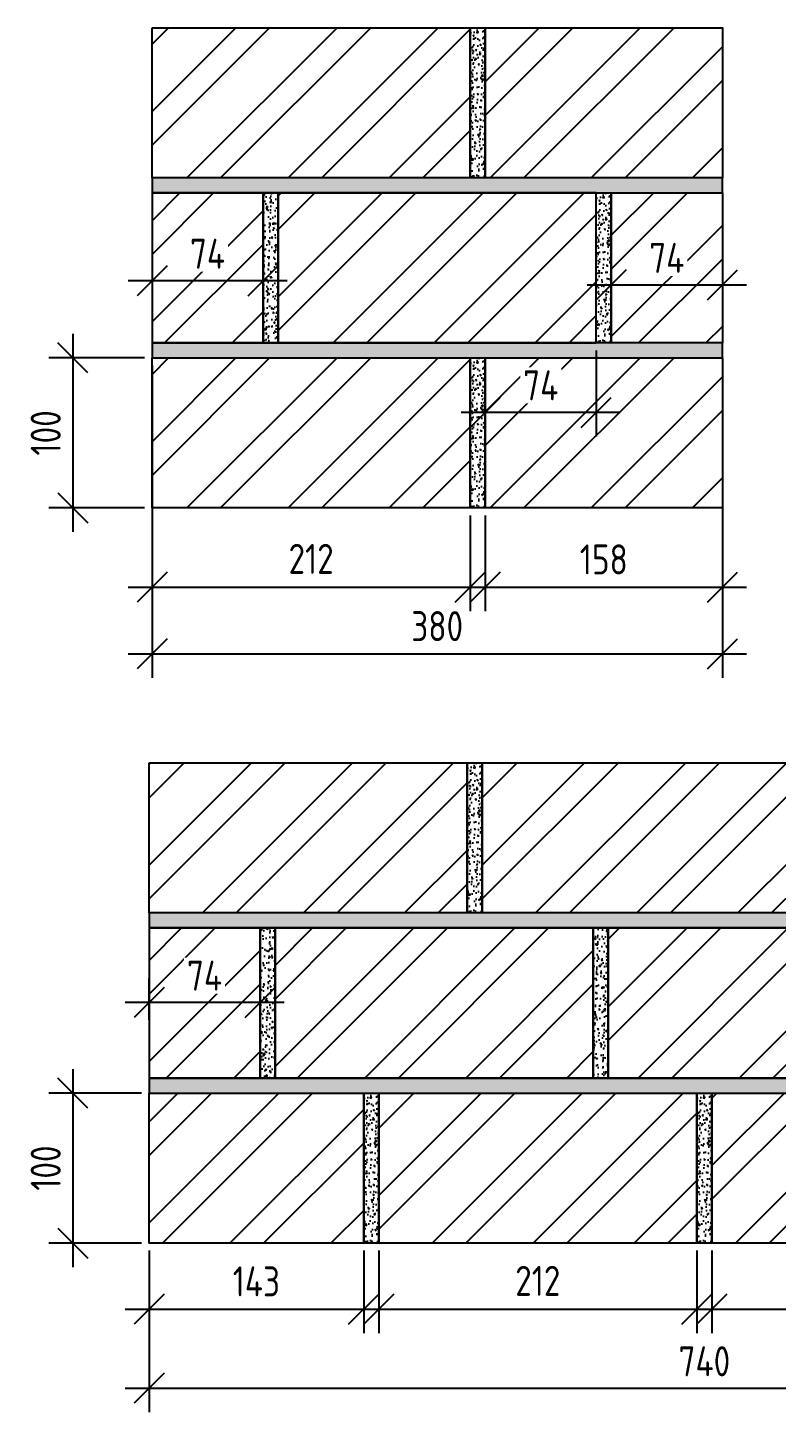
# Model space of a CAD drawing. Header units: millimetres. Extents: x 316173 to 317763, y 46618 to 48582.
# Drawn here: x 316181 to 316680, y 47660 to 48582 of the extents above; entities that cross this region are included whole.
import ezdxf

# ---------------------------------------------------------------- set-up
doc = ezdxf.new("R2010")
doc.units = ezdxf.units.MM
doc.layers.add('01_РАЗМЕРЫ-ВЫНОСКИ', color=4, linetype='Continuous')
doc.styles.add('ГОСТ 2.304', font='CS_Gost2304.shx')
doc.dimstyles.new('СПДС', dxfattribs={"dimscale": 100, "dimtxt": 2.5, "dimasz": 2.5, "dimexe": 2, "dimexo": 0.625, "dimgap": 1, "dimtad": 1, "dimdec": 0, "dimtxsty": 'ГОСТ 2.304', "dimblk": 'OBLIQUE', "dimblk1": 'OBLIQUE', "dimblk2": 'OBLIQUE', "dimcen": 2.5, "dimdle": 2, "dimadec": 0, "dimazin": 2, "dimtfac": 0.75, "dimtdec": 4, "dimtmove": 1, "dimatfit": 3, "dimfxl": 1, "dimtfill": 1, "dimtolj": 1, "dimarcsym": 1})
pattern_1 = [(45, (192512.52, -192.63), (-33.67596, 33.67596), []), (45, (192534.97, -192.63), (-33.67596, 33.67596), [])]
pattern_2 = [(45, (191841.52, -82.63), (-33.67596, 33.67596), []), (45, (191863.97, -82.63), (-33.67596, 33.67596), [])]

# ---------------------------------------------------------------- blocks, each defined once
blk = doc.blocks.new('_Oblique')
at = {"color": 0, "linetype": 'ByBlock', "lineweight": -2}
blk.add_line((-0.5, -0.5), (0.5, 0.5), dxfattribs=at)
blk = doc.blocks.new('*D1632')
at = {"color": 0, "lineweight": -2, "ltscale": 20, "transparency": 16777216}
for p, q in [((316263.83, 48257.2), (316263.83, 48193.48)), ((316475.83, 48257.2), (316475.83, 48193.48)), ((316247.83, 48209.48), (316491.83, 48209.48))]:
    blk.add_line(p, q, dxfattribs=at)
at = {"layer": 'Defpoints', "color": 0, "ltscale": 20, "transparency": 16777216}
for p in [(316263.83, 48262.2), (316475.83, 48262.2), (316475.83, 48209.48)]:
    blk.add_point(p, dxfattribs=at)
at = {"color": 0, "lineweight": -2, "ltscale": 20, "transparency": 16777216, "xscale": 20, "yscale": 20, "zscale": 20, "rotation": 180}
blk.add_blockref('_Oblique', (316263.83, 48209.48), dxfattribs=at)
at = {"color": 0, "lineweight": -2, "ltscale": 20, "transparency": 16777216, "xscale": 20, "yscale": 20, "zscale": 20}
blk.add_blockref('_Oblique', (316475.83, 48209.48), dxfattribs=at)
at = {"color": 0, "ltscale": 20, "transparency": 16777216, "insert": (316369.83, 48228.25), "char_height": 20, "attachment_point": 5, "style": 'ГОСТ 2.304', "bg_fill": 3, "box_fill_scale": 1.1, "bg_fill_color": 256, "bg_fill_true_color": 13158600, "bg_fill_transparency": 0}
blk.add_mtext('\\A1;212', dxfattribs=at)
blk = doc.blocks.new('*D1633')
at = {"color": 0, "lineweight": -2, "ltscale": 20, "transparency": 16777216}
for p, q in [((316485.83, 48257.2), (316485.83, 48193.48)), ((316643.83, 48257.2), (316643.83, 48193.48)), ((316469.83, 48209.48), (316659.83, 48209.48))]:
    blk.add_line(p, q, dxfattribs=at)
at = {"layer": 'Defpoints', "color": 0, "ltscale": 20, "transparency": 16777216}
for p in [(316485.83, 48262.2), (316643.83, 48262.2), (316643.83, 48209.48)]:
    blk.add_point(p, dxfattribs=at)
at = {"color": 0, "lineweight": -2, "ltscale": 20, "transparency": 16777216, "xscale": 20, "yscale": 20, "zscale": 20, "rotation": 180}
blk.add_blockref('_Oblique', (316485.83, 48209.48), dxfattribs=at)
at = {"color": 0, "lineweight": -2, "ltscale": 20, "transparency": 16777216, "xscale": 20, "yscale": 20, "zscale": 20}
blk.add_blockref('_Oblique', (316643.83, 48209.48), dxfattribs=at)
at = {"color": 0, "ltscale": 20, "transparency": 16777216, "insert": (316564.83, 48227.89), "char_height": 20, "attachment_point": 5, "style": 'ГОСТ 2.304', "bg_fill": 3, "box_fill_scale": 1.1, "bg_fill_color": 256, "bg_fill_true_color": 13158600, "bg_fill_transparency": 0}
blk.add_mtext('\\A1;158', dxfattribs=at)
blk = doc.blocks.new('*D1634')
at = {"color": 0, "lineweight": -2, "ltscale": 20, "transparency": 16777216}
for p, q in [((316263.83, 48357.2), (316263.83, 48149)), ((316643.83, 48357.2), (316643.83, 48149)), ((316247.83, 48165), (316659.83, 48165))]:
    blk.add_line(p, q, dxfattribs=at)
at = {"layer": 'Defpoints', "color": 0, "ltscale": 20, "transparency": 16777216}
for p in [(316263.83, 48362.2), (316643.83, 48362.2), (316643.83, 48165)]:
    blk.add_point(p, dxfattribs=at)
at = {"color": 0, "lineweight": -2, "ltscale": 20, "transparency": 16777216, "xscale": 20, "yscale": 20, "zscale": 20, "rotation": 180}
blk.add_blockref('_Oblique', (316263.83, 48165), dxfattribs=at)
at = {"color": 0, "lineweight": -2, "ltscale": 20, "transparency": 16777216, "xscale": 20, "yscale": 20, "zscale": 20}
blk.add_blockref('_Oblique', (316643.83, 48165), dxfattribs=at)
at = {"color": 0, "ltscale": 20, "transparency": 16777216, "insert": (316453.83, 48183.42), "char_height": 20, "attachment_point": 5, "style": 'ГОСТ 2.304', "bg_fill": 3, "box_fill_scale": 1.1, "bg_fill_color": 256, "bg_fill_true_color": 13158600, "bg_fill_transparency": 0}
blk.add_mtext('\\A1;380', dxfattribs=at)
blk = doc.blocks.new('*D1642')
at = {"color": 0, "lineweight": -2, "ltscale": 20, "transparency": 16777216}
for p, q in [((316211, 47888.31), (316211, 47756.31)), ((316256.84, 47872.31), (316195, 47872.31)), ((316256.84, 47772.31), (316195, 47772.31))]:
    blk.add_line(p, q, dxfattribs=at)
at = {"layer": 'Defpoints', "color": 0, "ltscale": 20, "transparency": 16777216}
for p in [(316261.84, 47872.31), (316211, 47772.31), (316261.84, 47772.31)]:
    blk.add_point(p, dxfattribs=at)
at = {"color": 0, "lineweight": -2, "ltscale": 20, "transparency": 16777216, "xscale": 20, "yscale": 20, "zscale": 20}
for p, rotation in [((316211, 47872.31), 90), ((316211, 47772.31), 270)]:
    blk.add_blockref('_Oblique', p, dxfattribs=dict(at, rotation=rotation))
at = {"color": 0, "ltscale": 20, "transparency": 16777216, "insert": (316193, 47822.31), "char_height": 20, "attachment_point": 5, "rotation": 90, "style": 'ГОСТ 2.304', "bg_fill": 3, "box_fill_scale": 1.1, "bg_fill_color": 256, "bg_fill_true_color": 13158600, "bg_fill_transparency": 0}
blk.add_mtext('\\A1;100', dxfattribs=at)
blk = doc.blocks.new('*D1643')
at = {"color": 0, "lineweight": -2, "ltscale": 20, "transparency": 16777216}
for p, q in [((316261.84, 47767.31), (316261.84, 47712.4)), ((316404.84, 47767.31), (316404.84, 47712.4)), ((316245.84, 47728.4), (316420.84, 47728.4))]:
    blk.add_line(p, q, dxfattribs=at)
at = {"layer": 'Defpoints', "color": 0, "ltscale": 20, "transparency": 16777216}
for p in [(316261.84, 47772.31), (316404.84, 47772.31), (316404.84, 47728.4)]:
    blk.add_point(p, dxfattribs=at)
at = {"color": 0, "lineweight": -2, "ltscale": 20, "transparency": 16777216, "xscale": 20, "yscale": 20, "zscale": 20, "rotation": 180}
blk.add_blockref('_Oblique', (316261.84, 47728.4), dxfattribs=at)
at = {"color": 0, "lineweight": -2, "ltscale": 20, "transparency": 16777216, "xscale": 20, "yscale": 20, "zscale": 20}
blk.add_blockref('_Oblique', (316404.84, 47728.4), dxfattribs=at)
at = {"color": 0, "ltscale": 20, "transparency": 16777216, "insert": (316333.34, 47746.81), "char_height": 20, "attachment_point": 5, "style": 'ГОСТ 2.304', "bg_fill": 3, "box_fill_scale": 1.1, "bg_fill_color": 256, "bg_fill_true_color": 13158600, "bg_fill_transparency": 0}
blk.add_mtext('\\A1;143', dxfattribs=at)
blk = doc.blocks.new('*D1644')
at = {"color": 0, "lineweight": -2, "ltscale": 20, "transparency": 16777216}
for p, q in [((316414.84, 47767.31), (316414.84, 47712.4)), ((316626.84, 47767.31), (316626.84, 47712.4)), ((316398.84, 47728.4), (316642.84, 47728.4))]:
    blk.add_line(p, q, dxfattribs=at)
at = {"layer": 'Defpoints', "color": 0, "ltscale": 20, "transparency": 16777216}
for p in [(316414.84, 47772.31), (316626.84, 47772.31), (316626.84, 47728.4)]:
    blk.add_point(p, dxfattribs=at)
at = {"color": 0, "lineweight": -2, "ltscale": 20, "transparency": 16777216, "xscale": 20, "yscale": 20, "zscale": 20, "rotation": 180}
blk.add_blockref('_Oblique', (316414.84, 47728.4), dxfattribs=at)
at = {"color": 0, "lineweight": -2, "ltscale": 20, "transparency": 16777216, "xscale": 20, "yscale": 20, "zscale": 20}
blk.add_blockref('_Oblique', (316626.84, 47728.4), dxfattribs=at)
at = {"color": 0, "ltscale": 20, "transparency": 16777216, "insert": (316520.84, 47747.17), "char_height": 20, "attachment_point": 5, "style": 'ГОСТ 2.304', "bg_fill": 3, "box_fill_scale": 1.1, "bg_fill_color": 256, "bg_fill_true_color": 13158600, "bg_fill_transparency": 0}
blk.add_mtext('\\A1;212', dxfattribs=at)
blk = doc.blocks.new('*D1645')
at = {"color": 0, "lineweight": -2, "ltscale": 20, "transparency": 16777216}
for p, q in [((316636.84, 47767.31), (316636.84, 47712.4)), ((316848.84, 47767.31), (316848.84, 47712.4)), ((316620.84, 47728.4), (316864.84, 47728.4))]:
    blk.add_line(p, q, dxfattribs=at)
at = {"layer": 'Defpoints', "color": 0, "ltscale": 20, "transparency": 16777216}
for p in [(316636.84, 47772.31), (316848.84, 47772.31), (316848.84, 47728.4)]:
    blk.add_point(p, dxfattribs=at)
at = {"color": 0, "lineweight": -2, "ltscale": 20, "transparency": 16777216, "xscale": 20, "yscale": 20, "zscale": 20, "rotation": 180}
blk.add_blockref('_Oblique', (316636.84, 47728.4), dxfattribs=at)
at = {"color": 0, "lineweight": -2, "ltscale": 20, "transparency": 16777216, "xscale": 20, "yscale": 20, "zscale": 20}
blk.add_blockref('_Oblique', (316848.84, 47728.4), dxfattribs=at)
at = {"color": 0, "ltscale": 20, "transparency": 16777216, "insert": (316742.84, 47747.17), "char_height": 20, "attachment_point": 5, "style": 'ГОСТ 2.304', "bg_fill": 3, "box_fill_scale": 1.1, "bg_fill_color": 256, "bg_fill_true_color": 13158600, "bg_fill_transparency": 0}
blk.add_mtext('\\A1;212', dxfattribs=at)
blk = doc.blocks.new('*D1676')
at = {"color": 0, "lineweight": -2, "ltscale": 20, "transparency": 16777216}
for p, q in [((316211, 48378.2), (316211, 48246.2)), ((316258.83, 48362.2), (316195, 48362.2)), ((316258.83, 48262.2), (316195, 48262.2))]:
    blk.add_line(p, q, dxfattribs=at)
at = {"layer": 'Defpoints', "color": 0, "ltscale": 20, "transparency": 16777216}
for p in [(316263.83, 48362.2), (316211, 48262.2), (316263.83, 48262.2)]:
    blk.add_point(p, dxfattribs=at)
at = {"color": 0, "lineweight": -2, "ltscale": 20, "transparency": 16777216, "xscale": 20, "yscale": 20, "zscale": 20}
for p, rotation in [((316211, 48362.2), 90), ((316211, 48262.2), 270)]:
    blk.add_blockref('_Oblique', p, dxfattribs=dict(at, rotation=rotation))
at = {"color": 0, "ltscale": 20, "transparency": 16777216, "insert": (316193, 48312.2), "char_height": 20, "attachment_point": 5, "rotation": 90, "style": 'ГОСТ 2.304', "bg_fill": 3, "box_fill_scale": 1.1, "bg_fill_color": 256, "bg_fill_true_color": 13158600, "bg_fill_transparency": 0}
blk.add_mtext('\\A1;100', dxfattribs=at)
blk = doc.blocks.new('*D1656')
at = {"color": 0, "lineweight": -2, "ltscale": 20, "transparency": 16777216}
for p, q in [((316261.84, 47767.31), (316261.84, 47659.57)), ((317001.84, 47767.31), (317001.84, 47659.57)), ((316245.84, 47675.57), (317017.84, 47675.57))]:
    blk.add_line(p, q, dxfattribs=at)
at = {"layer": 'Defpoints', "color": 0, "ltscale": 20, "transparency": 16777216}
for p in [(316261.84, 47772.31), (317001.84, 47772.31), (317001.84, 47675.57)]:
    blk.add_point(p, dxfattribs=at)
at = {"color": 0, "lineweight": -2, "ltscale": 20, "transparency": 16777216, "xscale": 20, "yscale": 20, "zscale": 20, "rotation": 180}
blk.add_blockref('_Oblique', (316261.84, 47675.57), dxfattribs=at)
at = {"color": 0, "lineweight": -2, "ltscale": 20, "transparency": 16777216, "xscale": 20, "yscale": 20, "zscale": 20}
blk.add_blockref('_Oblique', (317001.84, 47675.57), dxfattribs=at)
at = {"color": 0, "ltscale": 20, "transparency": 16777216, "insert": (316631.84, 47693.57), "char_height": 20, "attachment_point": 5, "style": 'ГОСТ 2.304', "bg_fill": 3, "box_fill_scale": 1.1, "bg_fill_color": 256, "bg_fill_true_color": 13158600, "bg_fill_transparency": 0}
blk.add_mtext('\\A1;740', dxfattribs=at)
blk = doc.blocks.new('*D1657')
at = {"color": 0, "lineweight": -2, "ltscale": 20, "transparency": 16777216}
for p, q in [((316263.83, 48432.35), (316263.83, 48397.61)), ((316337.83, 48432.35), (316337.83, 48397.61)), ((316353.83, 48413.61), (316247.83, 48413.61))]:
    blk.add_line(p, q, dxfattribs=at)
at = {"layer": 'Defpoints', "color": 0, "ltscale": 20, "transparency": 16777216}
for p in [(316263.83, 48437.35), (316337.83, 48437.35), (316263.83, 48413.61)]:
    blk.add_point(p, dxfattribs=at)
at = {"color": 0, "lineweight": -2, "ltscale": 20, "transparency": 16777216, "xscale": 20, "yscale": 20, "zscale": 20, "rotation": 180}
blk.add_blockref('_Oblique', (316263.83, 48413.61), dxfattribs=at)
at = {"color": 0, "lineweight": -2, "ltscale": 20, "transparency": 16777216, "xscale": 20, "yscale": 20, "zscale": 20}
blk.add_blockref('_Oblique', (316337.83, 48413.61), dxfattribs=at)
at = {"color": 0, "ltscale": 20, "transparency": 16777216, "insert": (316300.83, 48431.61), "char_height": 20, "attachment_point": 5, "style": 'ГОСТ 2.304', "bg_fill": 3, "box_fill_scale": 1.1, "bg_fill_color": 256, "bg_fill_true_color": 13158600, "bg_fill_transparency": 0}
blk.add_mtext('\\A1;74', dxfattribs=at)
blk = doc.blocks.new('*D1658')
at = {"color": 0, "lineweight": -2, "ltscale": 20, "transparency": 16777216}
for p, q in [((316569.83, 48423.04), (316569.83, 48394.81)), ((316643.83, 48427.69), (316643.83, 48394.81)), ((316553.83, 48410.81), (316659.83, 48410.81))]:
    blk.add_line(p, q, dxfattribs=at)
at = {"layer": 'Defpoints', "color": 0, "ltscale": 20, "transparency": 16777216}
for p in [(316643.83, 48432.69), (316569.83, 48428.04), (316643.83, 48410.81)]:
    blk.add_point(p, dxfattribs=at)
at = {"color": 0, "lineweight": -2, "ltscale": 20, "transparency": 16777216, "xscale": 20, "yscale": 20, "zscale": 20, "rotation": 180}
blk.add_blockref('_Oblique', (316569.83, 48410.81), dxfattribs=at)
at = {"color": 0, "lineweight": -2, "ltscale": 20, "transparency": 16777216, "xscale": 20, "yscale": 20, "zscale": 20}
blk.add_blockref('_Oblique', (316643.83, 48410.81), dxfattribs=at)
at = {"color": 0, "ltscale": 20, "transparency": 16777216, "insert": (316606.83, 48428.81), "char_height": 20, "attachment_point": 5, "style": 'ГОСТ 2.304', "bg_fill": 3, "box_fill_scale": 1.1, "bg_fill_color": 256, "bg_fill_true_color": 13158600, "bg_fill_transparency": 0}
blk.add_mtext('\\A1;74', dxfattribs=at)
blk = doc.blocks.new('*D1661')
at = {"color": 0, "lineweight": -2, "ltscale": 20, "transparency": 16777216}
for p, q in [((316261.84, 47921.1), (316261.84, 47948.54)), ((316335.84, 47921.1), (316335.84, 47948.54)), ((316351.84, 47932.54), (316245.84, 47932.54))]:
    blk.add_line(p, q, dxfattribs=at)
at = {"layer": 'Defpoints', "color": 0, "ltscale": 20, "transparency": 16777216}
for p in [(316261.84, 47932.54), (316261.84, 47916.1), (316335.84, 47916.1)]:
    blk.add_point(p, dxfattribs=at)
at = {"color": 0, "lineweight": -2, "ltscale": 20, "transparency": 16777216, "xscale": 20, "yscale": 20, "zscale": 20, "rotation": 180}
blk.add_blockref('_Oblique', (316261.84, 47932.54), dxfattribs=at)
at = {"color": 0, "lineweight": -2, "ltscale": 20, "transparency": 16777216, "xscale": 20, "yscale": 20, "zscale": 20}
blk.add_blockref('_Oblique', (316335.84, 47932.54), dxfattribs=at)
at = {"color": 0, "ltscale": 20, "transparency": 16777216, "insert": (316298.84, 47950.54), "char_height": 20, "attachment_point": 5, "style": 'ГОСТ 2.304', "bg_fill": 3, "box_fill_scale": 1.1, "bg_fill_color": 256, "bg_fill_true_color": 13158600, "bg_fill_transparency": 0}
blk.add_mtext('\\A1;74', dxfattribs=at)
blk = doc.blocks.new('*D1666')
at = {"color": 0, "lineweight": -2, "ltscale": 20, "transparency": 16777216}
for p, q in [((316559.83, 48367.2), (316559.83, 48309.88)), ((316485.83, 48357.2), (316485.83, 48309.88)), ((316575.83, 48325.88), (316469.83, 48325.88))]:
    blk.add_line(p, q, dxfattribs=at)
at = {"layer": 'Defpoints', "color": 0, "ltscale": 20, "transparency": 16777216}
for p in [(316559.83, 48372.2), (316485.83, 48362.2), (316485.83, 48325.88)]:
    blk.add_point(p, dxfattribs=at)
at = {"color": 0, "lineweight": -2, "ltscale": 20, "transparency": 16777216, "xscale": 20, "yscale": 20, "zscale": 20, "rotation": 180}
blk.add_blockref('_Oblique', (316485.83, 48325.88), dxfattribs=at)
at = {"color": 0, "lineweight": -2, "ltscale": 20, "transparency": 16777216, "xscale": 20, "yscale": 20, "zscale": 20}
blk.add_blockref('_Oblique', (316559.83, 48325.88), dxfattribs=at)
at = {"color": 0, "ltscale": 20, "transparency": 16777216, "insert": (316522.83, 48343.88), "char_height": 20, "attachment_point": 5, "style": 'ГОСТ 2.304', "bg_fill": 3, "box_fill_scale": 1.1, "bg_fill_color": 256, "bg_fill_true_color": 13158600, "bg_fill_transparency": 0}
blk.add_mtext('\\A1;74', dxfattribs=at)
blk = doc.blocks.new('кладка 3')
at = {"ltscale": 5}
h = blk.add_hatch(dxfattribs=at)
h.set_pattern_fill('ANSI32', color=6, scale=5)
h.set_pattern_definition([(45, (190127.14, 517.813), (-33.67596, 33.67596), []), (45, (190149.593, 517.813), (-33.67596, 33.67596), [])])
h.paths.add_polyline_path([(316263.83, 48582.2), (316475.83, 48582.2), (316475.83, 48482.2), (316263.83, 48482.2)])
h.paths.add_polyline_path([(316485.83, 48582.2), (316643.83, 48582.2), (316643.83, 48482.2), (316485.83, 48482.2)])
at = {"ltscale": 0.05}
h = blk.add_hatch(dxfattribs=at)
h.set_pattern_fill('AR-CONC', color=256, scale=0.05)
h.set_pattern_definition([(50, (190613.816, 517.813), (9.10923345, -0.79695428), [0.9525, -10.4775]), (355, (190613.816, 517.813), (-1.7621711, 9.55284226), [0.762, -8.3820292]), (100.451445, (190614.575, 517.746), (7.34706235, 8.7558876), [0.80950044, -8.9045122]), (46.1842, (190613.816, 520.353), (13.553952, -2.1021164), [1.42875, -15.71625]), (96.635558, (190614.946, 520.178), (11.8702067, 12.3713062), [1.2142512, -13.3567804]), (351.184151, (190613.816, 520.353), (11.8702067, 12.3713062), [1.1429984, -12.5729866]), (21, (190615.086, 519.718), (7.58071956, -5.1132599), [0.9525, -10.4775]), (326, (190615.086, 519.718), (3.0901014, 9.2093983), [0.762, -8.382]), (71.451445, (190615.718, 519.292), (10.67082096, 4.09613844), [0.80950044, -8.9044969]), (37.5, (190613.816, 517.8128), (0.15443016, 4.22775194), [0, -8.2804, 0, -8.509, 0, -8.41375]), (7.5, (190613.816, 517.8128), (3.34098313, 5.00902874), [0, -4.8514, 0, -8.0899, 0, -3.20675]), (327.5, (190610.984, 517.8128), (6.77952976, -0.2864372), [0, -3.175, 0, -9.906, 0, -13.1445]), (317.5, (190609.714, 517.813), (7.40645907, 1.27132455), [0, -4.1275, 0, -6.5786, 0, -9.3345])])
h.paths.add_polyline_path([(316475.83, 48582.2), (316485.83, 48582.2), (316485.83, 48482.2), (316475.83, 48482.2)])
h = blk.add_hatch(dxfattribs=at)
h.set_pattern_fill('AR-CONC', color=256, scale=0.05, angle=-90)
h.set_pattern_definition([(320, (268299.448, 174294.203), (-0.79695428, -9.10923345), [0.9525, -10.4775]), (265, (268299.448, 174294.203), (9.55284226, 1.7621711), [0.762, -8.3820292]), (10.451445, (268299.3815, 174293.444), (8.7558876, -7.34706235), [0.80950044, -8.9045122]), (316.1842, (268301.988, 174294.203), (-2.1021164, -13.553952), [1.42875, -15.71625]), (6.635558, (268301.813, 174293.074), (12.3713062, -11.8702067), [1.2142512, -13.3567804]), (261.184151, (268301.988, 174294.203), (12.3713062, -11.8702067), [1.1429984, -12.5729866]), (291, (268301.353, 174292.933), (-5.1132599, -7.58071956), [0.9525, -10.4775]), (236, (268301.353, 174292.933), (9.2093983, -3.0901014), [0.762, -8.382]), (341.451445, (268300.927, 174292.3015), (4.09613844, -10.67082096), [0.80950044, -8.9044969]), (307.5, (268299.448, 174294.2033), (4.22775194, -0.15443016), [0, -8.2804, 0, -8.509, 0, -8.41375]), (277.5, (268299.448, 174294.2033), (5.00902874, -3.34098313), [0, -4.8514, 0, -8.0899, 0, -3.20675]), (237.5, (268299.448, 174297.0354), (-0.2864372, -6.77952976), [0, -3.175, 0, -9.906, 0, -13.1445]), (227.5, (268299.448, 174298.3054), (1.27132455, -7.40645907), [0, -4.1275, 0, -6.5786, 0, -9.3345])])
h.paths.add_polyline_path([(316643.83, 48472.2), (316643.83, 48482.2), (316263.83, 48482.2), (316263.83, 48472.2)])
h = blk.add_hatch(dxfattribs=at)
h.set_pattern_fill('AR-CONC', color=256, scale=0.05)
h.set_pattern_definition([(50, (190089.816, 407.813), (9.10923345, -0.79695428), [0.9525, -10.4775]), (355, (190089.816, 407.813), (-1.7621711, 9.55284226), [0.762, -8.3820292]), (100.451445, (190090.575, 407.746), (7.34706235, 8.7558876), [0.80950044, -8.9045122]), (46.1842, (190089.816, 410.353), (13.553952, -2.1021164), [1.42875, -15.71625]), (96.635558, (190090.946, 410.178), (11.8702067, 12.3713062), [1.2142512, -13.3567804]), (351.184151, (190089.816, 410.353), (11.8702067, 12.3713062), [1.1429984, -12.5729866]), (21, (190091.086, 409.718), (7.58071956, -5.1132599), [0.9525, -10.4775]), (326, (190091.086, 409.718), (3.0901014, 9.2093983), [0.762, -8.382]), (71.451445, (190091.718, 409.292), (10.67082096, 4.09613844), [0.80950044, -8.9044969]), (37.5, (190089.816, 407.8128), (0.15443016, 4.22775194), [0, -8.2804, 0, -8.509, 0, -8.41375]), (7.5, (190089.816, 407.8128), (3.34098313, 5.00902874), [0, -4.8514, 0, -8.0899, 0, -3.20675]), (327.5, (190086.984, 407.8128), (6.77952976, -0.2864372), [0, -3.175, 0, -9.906, 0, -13.1445]), (317.5, (190085.714, 407.813), (7.40645907, 1.27132455), [0, -4.1275, 0, -6.5786, 0, -9.3345])])
h.paths.add_polyline_path([(316347.83, 48472.2), (316337.83, 48472.2), (316337.83, 48372.2), (316347.83, 48372.2)])
h = blk.add_hatch(dxfattribs=at)
h.set_pattern_fill('AR-CONC', color=256, scale=0.05)
h.set_pattern_definition([(50, (190697.816, 407.813), (9.10923345, -0.79695428), [0.9525, -10.4775]), (355, (190697.816, 407.813), (-1.7621711, 9.55284226), [0.762, -8.3820292]), (100.451445, (190698.575, 407.746), (7.34706235, 8.7558876), [0.80950044, -8.9045122]), (46.1842, (190697.816, 410.353), (13.553952, -2.1021164), [1.42875, -15.71625]), (96.635558, (190698.946, 410.178), (11.8702067, 12.3713062), [1.2142512, -13.3567804]), (351.184151, (190697.816, 410.353), (11.8702067, 12.3713062), [1.1429984, -12.5729866]), (21, (190699.086, 409.718), (7.58071956, -5.1132599), [0.9525, -10.4775]), (326, (190699.086, 409.718), (3.0901014, 9.2093983), [0.762, -8.382]), (71.451445, (190699.718, 409.292), (10.67082096, 4.09613844), [0.80950044, -8.9044969]), (37.5, (190697.816, 407.8128), (0.15443016, 4.22775194), [0, -8.2804, 0, -8.509, 0, -8.41375]), (7.5, (190697.816, 407.8128), (3.34098313, 5.00902874), [0, -4.8514, 0, -8.0899, 0, -3.20675]), (327.5, (190694.984, 407.8128), (6.77952976, -0.2864372), [0, -3.175, 0, -9.906, 0, -13.1445]), (317.5, (190693.714, 407.813), (7.40645907, 1.27132455), [0, -4.1275, 0, -6.5786, 0, -9.3345])])
h.paths.add_polyline_path([(316559.83, 48472.2), (316569.83, 48472.2), (316569.83, 48372.2), (316559.83, 48372.2)])
at = {"ltscale": 5}
h = blk.add_hatch(dxfattribs=at)
h.set_pattern_fill('ANSI32', color=6, scale=5)
h.set_pattern_definition([(45, (192223.513, 407.263), (-33.67596, 33.67596), []), (45, (192245.963, 407.263), (-33.67596, 33.67596), [])])
h.paths.add_polyline_path([(316569.83, 48472.2), (316643.83, 48472.2), (316643.83, 48372.2), (316569.83, 48372.2)])
h = blk.add_hatch(dxfattribs=at)
h.set_pattern_fill('ANSI32', color=6, scale=5)
h.set_pattern_definition([(45, (190127.14, 297.813), (-33.67596, 33.67596), []), (45, (190149.593, 297.813), (-33.67596, 33.67596), [])])
h.paths.add_polyline_path([(316263.83, 48362.2), (316475.83, 48362.2), (316475.83, 48262.2), (316263.83, 48262.2)])
h.paths.add_polyline_path([(316485.83, 48362.2), (316643.83, 48362.2), (316643.83, 48262.2), (316485.83, 48262.2)])
at = {"ltscale": 0.05}
h = blk.add_hatch(dxfattribs=at)
h.set_pattern_fill('AR-CONC', color=256, scale=0.05)
h.set_pattern_definition([(50, (190613.816, 297.813), (9.10923345, -0.79695428), [0.9525, -10.4775]), (355, (190613.816, 297.813), (-1.7621711, 9.55284226), [0.762, -8.3820292]), (100.451445, (190614.575, 297.746), (7.34706235, 8.7558876), [0.80950044, -8.9045122]), (46.1842, (190613.816, 300.353), (13.553952, -2.1021164), [1.42875, -15.71625]), (96.635558, (190614.946, 300.178), (11.8702067, 12.3713062), [1.2142512, -13.3567804]), (351.184151, (190613.816, 300.353), (11.8702067, 12.3713062), [1.1429984, -12.5729866]), (21, (190615.086, 299.718), (7.58071956, -5.1132599), [0.9525, -10.4775]), (326, (190615.086, 299.718), (3.0901014, 9.2093983), [0.762, -8.382]), (71.451445, (190615.718, 299.292), (10.67082096, 4.09613844), [0.80950044, -8.9044969]), (37.5, (190613.816, 297.8128), (0.15443016, 4.22775194), [0, -8.2804, 0, -8.509, 0, -8.41375]), (7.5, (190613.816, 297.8128), (3.34098313, 5.00902874), [0, -4.8514, 0, -8.0899, 0, -3.20675]), (327.5, (190610.984, 297.8128), (6.77952976, -0.2864372), [0, -3.175, 0, -9.906, 0, -13.1445]), (317.5, (190609.714, 297.813), (7.40645907, 1.27132455), [0, -4.1275, 0, -6.5786, 0, -9.3345])])
h.paths.add_polyline_path([(316475.83, 48362.2), (316485.83, 48362.2), (316485.83, 48262.2), (316475.83, 48262.2)])
at = {"ltscale": 5}
h = blk.add_hatch(dxfattribs=at)
h.set_pattern_fill('ANSI32', color=6, scale=5)
h.set_pattern_definition([(45, (192359.52, 27.37), (-33.67596, 33.67596), []), (45, (192381.97, 27.37), (-33.67596, 33.67596), [])])
h.paths.add_polyline_path([(316261.84, 48092.31), (316473.84, 48092.31), (316473.84, 47992.31), (316261.84, 47992.31)])
at = {"ltscale": 0.05}
h = blk.add_hatch(dxfattribs=at)
h.set_pattern_fill('AR-CONC', color=256, scale=0.05)
h.set_pattern_definition([(50, (190611.823, 27.9215), (9.10923345, -0.79695428), [0.9525, -10.4775]), (355, (190611.823, 27.9215), (-1.7621711, 9.55284226), [0.762, -8.3820292]), (100.451445, (190612.582, 27.855), (7.34706235, 8.7558876), [0.80950044, -8.9045122]), (46.1842, (190611.823, 30.462), (13.553952, -2.1021164), [1.42875, -15.71625]), (96.635558, (190612.953, 30.286), (11.8702067, 12.3713062), [1.2142512, -13.3567804]), (351.184151, (190611.823, 30.462), (11.8702067, 12.3713062), [1.1429984, -12.5729866]), (21, (190613.093, 29.8265), (7.58071956, -5.1132599), [0.9525, -10.4775]), (326, (190613.093, 29.8265), (3.0901014, 9.2093983), [0.762, -8.382]), (71.451445, (190613.725, 29.4), (10.67082096, 4.09613844), [0.80950044, -8.9044969]), (37.5, (190611.8233, 27.9215), (0.15443016, 4.22775194), [0, -8.2804, 0, -8.509, 0, -8.41375]), (7.5, (190611.8233, 27.9215), (3.34098313, 5.00902874), [0, -4.8514, 0, -8.0899, 0, -3.20675]), (327.5, (190608.9912, 27.9215), (6.77952976, -0.2864372), [0, -3.175, 0, -9.906, 0, -13.1445]), (317.5, (190607.721, 27.9215), (7.40645907, 1.27132455), [0, -4.1275, 0, -6.5786, 0, -9.3345])])
h.paths.add_polyline_path([(316473.84, 48092.31), (316483.84, 48092.31), (316483.84, 47992.31), (316473.84, 47992.31)])
at = {"ltscale": 5}
h = blk.add_hatch(dxfattribs=at)
h.set_pattern_fill('ANSI32', color=6, scale=5)
h.set_pattern_definition([(45, (192581.52, 27.37), (-33.67596, 33.67596), []), (45, (192603.97, 27.37), (-33.67596, 33.67596), [])])
h.paths.add_polyline_path([(316483.84, 48092.31), (316695.84, 48092.31), (316695.84, 47992.31), (316483.84, 47992.31)])
at = {"ltscale": 0.05}
h = blk.add_hatch(dxfattribs=at)
h.set_pattern_fill('AR-CONC', color=256, scale=0.05, angle=-90)
h.set_pattern_definition([(320, (268297.455, 173804.312), (-0.79695428, -9.10923345), [0.9525, -10.4775]), (265, (268297.455, 173804.312), (9.55284226, 1.7621711), [0.762, -8.3820292]), (10.451445, (268297.389, 173803.553), (8.7558876, -7.34706235), [0.80950044, -8.9045122]), (316.1842, (268299.995, 173804.312), (-2.1021164, -13.553952), [1.42875, -15.71625]), (6.635558, (268299.82, 173803.183), (12.3713062, -11.8702067), [1.2142512, -13.3567804]), (261.184151, (268299.995, 173804.312), (12.3713062, -11.8702067), [1.1429984, -12.5729866]), (291, (268299.36, 173803.042), (-5.1132599, -7.58071956), [0.9525, -10.4775]), (236, (268299.36, 173803.042), (9.2093983, -3.0901014), [0.762, -8.382]), (341.451445, (268298.934, 173802.41), (4.09613844, -10.67082096), [0.80950044, -8.9044969]), (307.5, (268297.455, 173804.312), (4.22775194, -0.15443016), [0, -8.2804, 0, -8.509, 0, -8.41375]), (277.5, (268297.455, 173804.312), (5.00902874, -3.34098313), [0, -4.8514, 0, -8.0899, 0, -3.20675]), (237.5, (268297.455, 173807.144), (-0.2864372, -6.77952976), [0, -3.175, 0, -9.906, 0, -13.1445]), (227.5, (268297.455, 173808.414), (1.27132455, -7.40645907), [0, -4.1275, 0, -6.5786, 0, -9.3345])])
h.paths.add_polyline_path([(317001.84, 47982.31), (317001.84, 47992.31), (316261.84, 47992.31), (316261.84, 47982.31)])
h = blk.add_hatch(dxfattribs=at)
h.set_pattern_fill('AR-CONC', color=256, scale=0.05)
h.set_pattern_definition([(50, (190315.823, -82.0785), (9.10923345, -0.79695428), [0.9525, -10.4775]), (355, (190315.823, -82.0785), (-1.7621711, 9.55284226), [0.762, -8.3820292]), (100.451445, (190316.582, -82.145), (7.34706235, 8.7558876), [0.80950044, -8.9045122]), (46.1842, (190315.823, -79.538), (13.553952, -2.1021164), [1.42875, -15.71625]), (96.635558, (190316.953, -79.714), (11.8702067, 12.3713062), [1.2142512, -13.3567804]), (351.184151, (190315.823, -79.538), (11.8702067, 12.3713062), [1.1429984, -12.5729866]), (21, (190317.093, -80.1735), (7.58071956, -5.1132599), [0.9525, -10.4775]), (326, (190317.093, -80.1735), (3.0901014, 9.2093983), [0.762, -8.382]), (71.451445, (190317.725, -80.6), (10.67082096, 4.09613844), [0.80950044, -8.9044969]), (37.5, (190315.8233, -82.0785), (0.15443016, 4.22775194), [0, -8.2804, 0, -8.509, 0, -8.41375]), (7.5, (190315.8233, -82.0785), (3.34098313, 5.00902874), [0, -4.8514, 0, -8.0899, 0, -3.20675]), (327.5, (190312.9912, -82.0785), (6.77952976, -0.2864372), [0, -3.175, 0, -9.906, 0, -13.1445]), (317.5, (190311.721, -82.0785), (7.40645907, 1.27132455), [0, -4.1275, 0, -6.5786, 0, -9.3345])])
h.paths.add_polyline_path([(316345.84, 47982.31), (316335.84, 47982.31), (316335.84, 47882.31), (316345.84, 47882.31)])
at = {"ltscale": 5}
h = blk.add_hatch(dxfattribs=at)
h.set_pattern_fill('ANSI32', color=6, scale=5)
h.set_pattern_definition([(45, (192063.52, -82.63), (-33.67596, 33.67596), []), (45, (192085.97, -82.63), (-33.67596, 33.67596), [])])
h.paths.add_polyline_path([(316557.84, 47982.31), (316345.84, 47982.31), (316345.84, 47882.31), (316557.84, 47882.31)])
at = {"ltscale": 0.05}
h = blk.add_hatch(dxfattribs=at)
h.set_pattern_fill('AR-CONC', color=256, scale=0.05)
h.set_pattern_definition([(50, (190093.823, -82.0785), (9.10923345, -0.79695428), [0.9525, -10.4775]), (355, (190093.823, -82.0785), (-1.7621711, 9.55284226), [0.762, -8.3820292]), (100.451445, (190094.582, -82.145), (7.34706235, 8.7558876), [0.80950044, -8.9045122]), (46.1842, (190093.823, -79.538), (13.553952, -2.1021164), [1.42875, -15.71625]), (96.635558, (190094.953, -79.714), (11.8702067, 12.3713062), [1.2142512, -13.3567804]), (351.184151, (190093.823, -79.538), (11.8702067, 12.3713062), [1.1429984, -12.5729866]), (21, (190095.093, -80.1735), (7.58071956, -5.1132599), [0.9525, -10.4775]), (326, (190095.093, -80.1735), (3.0901014, 9.2093983), [0.762, -8.382]), (71.451445, (190095.725, -80.6), (10.67082096, 4.09613844), [0.80950044, -8.9044969]), (37.5, (190093.8233, -82.0785), (0.15443016, 4.22775194), [0, -8.2804, 0, -8.509, 0, -8.41375]), (7.5, (190093.8233, -82.0785), (3.34098313, 5.00902874), [0, -4.8514, 0, -8.0899, 0, -3.20675]), (327.5, (190090.9912, -82.0785), (6.77952976, -0.2864372), [0, -3.175, 0, -9.906, 0, -13.1445]), (317.5, (190089.721, -82.0785), (7.40645907, 1.27132455), [0, -4.1275, 0, -6.5786, 0, -9.3345])])
h.paths.add_polyline_path([(316567.84, 47982.31), (316557.84, 47982.31), (316557.84, 47882.31), (316567.84, 47882.31)])
at = {"ltscale": 5}
h = blk.add_hatch(dxfattribs=at)
h.set_pattern_fill('ANSI32', color=6, scale=5)
h.set_pattern_definition(pattern_2)
h.paths.add_polyline_path([(316779.84, 47982.31), (316567.84, 47982.31), (316567.84, 47882.31), (316779.84, 47882.31)])
h = blk.add_hatch(dxfattribs=at)
h.set_pattern_fill('ANSI32', color=6, scale=5)
h.set_pattern_definition(pattern_1)
h.paths.add_polyline_path([(316261.84, 47872.31), (316404.84, 47872.31), (316404.84, 47772.31), (316261.84, 47772.31)])
at = {"ltscale": 0.05}
h = blk.add_hatch(dxfattribs=at)
h.set_pattern_fill('AR-CONC', color=256, scale=0.05)
h.set_pattern_definition([(50, (190542.823, -192.0785), (9.10923345, -0.79695428), [0.9525, -10.4775]), (355, (190542.823, -192.0785), (-1.7621711, 9.55284226), [0.762, -8.3820292]), (100.451445, (190543.582, -192.145), (7.34706235, 8.7558876), [0.80950044, -8.9045122]), (46.1842, (190542.823, -189.538), (13.553952, -2.1021164), [1.42875, -15.71625]), (96.635558, (190543.953, -189.714), (11.8702067, 12.3713062), [1.2142512, -13.3567804]), (351.184151, (190542.823, -189.538), (11.8702067, 12.3713062), [1.1429984, -12.5729866]), (21, (190544.093, -190.1735), (7.58071956, -5.1132599), [0.9525, -10.4775]), (326, (190544.093, -190.1735), (3.0901014, 9.2093983), [0.762, -8.382]), (71.451445, (190544.725, -190.6), (10.67082096, 4.09613844), [0.80950044, -8.9044969]), (37.5, (190542.8233, -192.0785), (0.15443016, 4.22775194), [0, -8.2804, 0, -8.509, 0, -8.41375]), (7.5, (190542.8233, -192.0785), (3.34098313, 5.00902874), [0, -4.8514, 0, -8.0899, 0, -3.20675]), (327.5, (190539.9912, -192.0785), (6.77952976, -0.2864372), [0, -3.175, 0, -9.906, 0, -13.1445]), (317.5, (190538.721, -192.0785), (7.40645907, 1.27132455), [0, -4.1275, 0, -6.5786, 0, -9.3345])])
h.paths.add_polyline_path([(316404.84, 47872.31), (316414.84, 47872.31), (316414.84, 47772.31), (316404.84, 47772.31)])
at = {"ltscale": 5}
h = blk.add_hatch(dxfattribs=at)
h.set_pattern_fill('ANSI32', color=6, scale=5)
h.set_pattern_definition(pattern_1)
h.paths.add_polyline_path([(316414.84, 47872.31), (316626.84, 47872.31), (316626.84, 47772.31), (316414.84, 47772.31)])
at = {"ltscale": 0.05}
h = blk.add_hatch(dxfattribs=at)
h.set_pattern_fill('AR-CONC', color=256, scale=0.05)
h.set_pattern_definition([(50, (190764.823, -192.0785), (9.10923345, -0.79695428), [0.9525, -10.4775]), (355, (190764.823, -192.0785), (-1.7621711, 9.55284226), [0.762, -8.3820292]), (100.451445, (190765.582, -192.145), (7.34706235, 8.7558876), [0.80950044, -8.9045122]), (46.1842, (190764.823, -189.538), (13.553952, -2.1021164), [1.42875, -15.71625]), (96.635558, (190765.953, -189.714), (11.8702067, 12.3713062), [1.2142512, -13.3567804]), (351.184151, (190764.823, -189.538), (11.8702067, 12.3713062), [1.1429984, -12.5729866]), (21, (190766.093, -190.1735), (7.58071956, -5.1132599), [0.9525, -10.4775]), (326, (190766.093, -190.1735), (3.0901014, 9.2093983), [0.762, -8.382]), (71.451445, (190766.725, -190.6), (10.67082096, 4.09613844), [0.80950044, -8.9044969]), (37.5, (190764.8233, -192.0785), (0.15443016, 4.22775194), [0, -8.2804, 0, -8.509, 0, -8.41375]), (7.5, (190764.8233, -192.0785), (3.34098313, 5.00902874), [0, -4.8514, 0, -8.0899, 0, -3.20675]), (327.5, (190761.9912, -192.0785), (6.77952976, -0.2864372), [0, -3.175, 0, -9.906, 0, -13.1445]), (317.5, (190760.721, -192.0785), (7.40645907, 1.27132455), [0, -4.1275, 0, -6.5786, 0, -9.3345])])
h.paths.add_polyline_path([(316626.84, 47872.31), (316636.84, 47872.31), (316636.84, 47772.31), (316626.84, 47772.31)])
at = {"ltscale": 5}
h = blk.add_hatch(dxfattribs=at)
h.set_pattern_fill('ANSI32', color=6, scale=5)
h.set_pattern_definition(pattern_1)
h.paths.add_polyline_path([(316636.84, 47872.31), (316848.84, 47872.31), (316848.84, 47772.31), (316636.84, 47772.31)])
at = {"color": 6, "ltscale": 20}
for points in [[(316263.83, 48582.2), (316475.83, 48582.2), (316475.83, 48482.2), (316263.83, 48482.2)], [(316485.83, 48582.2), (316643.83, 48582.2), (316643.83, 48482.2), (316485.83, 48482.2)], [(316559.83, 48472.2), (316347.83, 48472.2), (316347.83, 48372.2), (316559.83, 48372.2)], [(316263.83, 48362.2), (316475.83, 48362.2), (316475.83, 48262.2), (316263.83, 48262.2)], [(316485.83, 48362.2), (316643.83, 48362.2), (316643.83, 48262.2), (316485.83, 48262.2)]]:
    blk.add_lwpolyline(points, close=True, dxfattribs=at)
at = {"ltscale": 20}
for points in [[(316475.83, 48582.2), (316485.83, 48582.2), (316485.83, 48482.2), (316475.83, 48482.2)], [(316643.83, 48472.2), (316643.83, 48482.2), (316263.83, 48482.2), (316263.83, 48472.2)], [(316347.83, 48472.2), (316337.83, 48472.2), (316337.83, 48372.2), (316347.83, 48372.2)], [(316559.83, 48472.2), (316569.83, 48472.2), (316569.83, 48372.2), (316559.83, 48372.2)], [(316475.83, 48362.2), (316485.83, 48362.2), (316485.83, 48262.2), (316475.83, 48262.2)], [(316473.84, 48092.31), (316483.84, 48092.31), (316483.84, 47992.31), (316473.84, 47992.31)], [(317001.84, 47982.31), (317001.84, 47992.31), (316261.84, 47992.31), (316261.84, 47982.31)], [(316345.84, 47982.31), (316335.84, 47982.31), (316335.84, 47882.31), (316345.84, 47882.31)], [(316567.84, 47982.31), (316557.84, 47982.31), (316557.84, 47882.31), (316567.84, 47882.31)], [(316404.84, 47872.31), (316414.84, 47872.31), (316414.84, 47772.31), (316404.84, 47772.31)], [(316626.84, 47872.31), (316636.84, 47872.31), (316636.84, 47772.31), (316626.84, 47772.31)]]:
    blk.add_lwpolyline(points, close=True, dxfattribs=at)
at = {"color": 6, "ltscale": 5}
for points in [[(316569.83, 48472.2), (316643.83, 48472.2), (316643.83, 48372.2), (316569.83, 48372.2)], [(316261.84, 48092.31), (316473.84, 48092.31), (316473.84, 47992.31), (316261.84, 47992.31)], [(316483.84, 48092.31), (316695.84, 48092.31), (316695.84, 47992.31), (316483.84, 47992.31)], [(316557.84, 47982.31), (316345.84, 47982.31), (316345.84, 47882.31), (316557.84, 47882.31)], [(316779.84, 47982.31), (316567.84, 47982.31), (316567.84, 47882.31), (316779.84, 47882.31)], [(316261.84, 47872.31), (316404.84, 47872.31), (316404.84, 47772.31), (316261.84, 47772.31)], [(316414.84, 47872.31), (316626.84, 47872.31), (316626.84, 47772.31), (316414.84, 47772.31)], [(316636.84, 47872.31), (316848.84, 47872.31), (316848.84, 47772.31), (316636.84, 47772.31)]]:
    blk.add_lwpolyline(points, close=True, dxfattribs=at)
at = {"color": 4, "ltscale": 20}
dim = blk.add_linear_dim(base=(316475.83, 48209.48), p1=(316263.83, 48262.2), p2=(316475.83, 48262.2), dimstyle='СПДС', override={"dimscale": 8}, dxfattribs=at)
dim.commit()
dim.dimension.update_dxf_attribs({"geometry": '*D1632', "text_midpoint": (316369.83, 48228.25)})
dim = blk.add_linear_dim(base=(316211, 47772.31), p1=(316261.84, 47872.31), p2=(316261.84, 47772.31), angle=90, dimstyle='СПДС', override={"dimscale": 8}, dxfattribs=at)
dim.commit()
dim.dimension.update_dxf_attribs({"geometry": '*D1642', "text_midpoint": (316193, 47822.31)})
at = {"ltscale": 5}
h = blk.add_hatch(dxfattribs=at)
h.set_pattern_fill('ANSI32', color=6, scale=5)
h.set_pattern_definition(pattern_2)
h.paths.add_polyline_path([(316335.84, 47982.31), (316261.84, 47982.31), (316261.84, 47882.31), (316335.84, 47882.31)])
at = {"ltscale": 0.05}
h = blk.add_hatch(dxfattribs=at)
h.set_pattern_fill('AR-CONC', color=256, scale=0.05, angle=-90)
h.set_pattern_definition([(320, (268297.455, 173694.312), (-0.79695428, -9.10923345), [0.9525, -10.4775]), (265, (268297.455, 173694.312), (9.55284226, 1.7621711), [0.762, -8.3820292]), (10.451445, (268297.389, 173693.553), (8.7558876, -7.34706235), [0.80950044, -8.9045122]), (316.1842, (268299.995, 173694.312), (-2.1021164, -13.553952), [1.42875, -15.71625]), (6.635558, (268299.82, 173693.183), (12.3713062, -11.8702067), [1.2142512, -13.3567804]), (261.184151, (268299.995, 173694.312), (12.3713062, -11.8702067), [1.1429984, -12.5729866]), (291, (268299.36, 173693.042), (-5.1132599, -7.58071956), [0.9525, -10.4775]), (236, (268299.36, 173693.042), (9.2093983, -3.0901014), [0.762, -8.382]), (341.451445, (268298.934, 173692.41), (4.09613844, -10.67082096), [0.80950044, -8.9044969]), (307.5, (268297.455, 173694.312), (4.22775194, -0.15443016), [0, -8.2804, 0, -8.509, 0, -8.41375]), (277.5, (268297.455, 173694.312), (5.00902874, -3.34098313), [0, -4.8514, 0, -8.0899, 0, -3.20675]), (237.5, (268297.455, 173697.144), (-0.2864372, -6.77952976), [0, -3.175, 0, -9.906, 0, -13.1445]), (227.5, (268297.455, 173698.414), (1.27132455, -7.40645907), [0, -4.1275, 0, -6.5786, 0, -9.3345])])
h.paths.add_polyline_path([(317001.84, 47872.31), (317001.84, 47882.31), (316261.84, 47882.31), (316261.84, 47872.31)])
at = {"color": 6, "ltscale": 5}
blk.add_lwpolyline([(316335.84, 47982.31), (316261.84, 47982.31), (316261.84, 47882.31), (316335.84, 47882.31)], close=True, dxfattribs=at)
at = {"ltscale": 20}
blk.add_lwpolyline([(317001.84, 47872.31), (317001.84, 47882.31), (316261.84, 47882.31), (316261.84, 47872.31)], close=True, dxfattribs=at)
at = {"color": 4, "ltscale": 20}
for base, p1, p2, picture, middle in [((316643.83, 48209.48), (316485.83, 48262.2), (316643.83, 48262.2), '*D1633', (316564.83, 48227.89)), ((316404.84, 47728.4), (316261.84, 47772.31), (316404.84, 47772.31), '*D1643', (316333.34, 47746.81))]:
    dim = blk.add_linear_dim(base=base, p1=p1, p2=p2, dimstyle='СПДС', override={"dimscale": 8}, dxfattribs=at)
    dim.commit()
    dim.dimension.update_dxf_attribs({"geometry": picture, "text_midpoint": middle})
for base, p1, p2, picture, middle in [((316643.83, 48165), (316263.83, 48362.2), (316643.83, 48362.2), '*D1634', (316453.83, 48183.42)), ((316261.84, 47932.54), (316335.84, 47916.1), (316261.84, 47916.1), '*D1661', (316298.84, 47950.54)), ((316626.84, 47728.4), (316414.84, 47772.31), (316626.84, 47772.31), '*D1644', (316520.84, 47747.17))]:
    dim = blk.add_linear_dim(base=base, p1=p1, p2=p2, dimstyle='СПДС', override={"dimscale": 8}, dxfattribs=at)
    dim.commit()
    dim.dimension.update_dxf_attribs({"geometry": picture, "text_midpoint": middle})
dim = blk.add_linear_dim(base=(316211, 48262.2), p1=(316263.83, 48362.2), p2=(316263.83, 48262.2), angle=90, dimstyle='СПДС', override={"dimscale": 8}, dxfattribs=at)
dim.commit()
dim.dimension.update_dxf_attribs({"geometry": '*D1676', "text_midpoint": (316193, 48312.2)})
dim = blk.add_linear_dim(base=(316848.84, 47728.4), p1=(316636.84, 47772.31), p2=(316848.84, 47772.31), dimstyle='СПДС', override={"dimscale": 8}, dxfattribs=at)
dim.commit()
dim.dimension.update_dxf_attribs({"geometry": '*D1645', "text_midpoint": (316742.84, 47747.17)})
at = {"ltscale": 5}
h = blk.add_hatch(dxfattribs=at)
h.set_pattern_fill('ANSI32', color=6, scale=5)
h.set_pattern_definition([(45, (190089.816, 407.813), (-33.67596, 33.67596), []), (45, (190112.267, 407.813), (-33.67596, 33.67596), [])])
h.paths.add_polyline_path([(316559.83, 48472.2), (316347.83, 48472.2), (316347.83, 48372.2), (316559.83, 48372.2)])
h.paths.add_polyline_path([(316337.83, 48472.2), (316263.83, 48472.2), (316263.83, 48372.2), (316337.83, 48372.2)])
at = {"ltscale": 0.05}
h = blk.add_hatch(dxfattribs=at)
h.set_pattern_fill('AR-CONC', color=256, scale=0.05, angle=-90)
h.set_pattern_definition([(320, (268299.448, 174184.203), (-0.79695428, -9.10923345), [0.9525, -10.4775]), (265, (268299.448, 174184.203), (9.55284226, 1.7621711), [0.762, -8.3820292]), (10.451445, (268299.3815, 174183.444), (8.7558876, -7.34706235), [0.80950044, -8.9045122]), (316.1842, (268301.988, 174184.203), (-2.1021164, -13.553952), [1.42875, -15.71625]), (6.635558, (268301.813, 174183.074), (12.3713062, -11.8702067), [1.2142512, -13.3567804]), (261.184151, (268301.988, 174184.203), (12.3713062, -11.8702067), [1.1429984, -12.5729866]), (291, (268301.353, 174182.933), (-5.1132599, -7.58071956), [0.9525, -10.4775]), (236, (268301.353, 174182.933), (9.2093983, -3.0901014), [0.762, -8.382]), (341.451445, (268300.927, 174182.3015), (4.09613844, -10.67082096), [0.80950044, -8.9044969]), (307.5, (268299.448, 174184.2033), (4.22775194, -0.15443016), [0, -8.2804, 0, -8.509, 0, -8.41375]), (277.5, (268299.448, 174184.2033), (5.00902874, -3.34098313), [0, -4.8514, 0, -8.0899, 0, -3.20675]), (237.5, (268299.448, 174187.0354), (-0.2864372, -6.77952976), [0, -3.175, 0, -9.906, 0, -13.1445]), (227.5, (268299.448, 174188.3054), (1.27132455, -7.40645907), [0, -4.1275, 0, -6.5786, 0, -9.3345])])
h.paths.add_polyline_path([(316643.83, 48362.2), (316643.83, 48372.2), (316263.83, 48372.2), (316263.83, 48362.2)])
at = {"color": 6, "ltscale": 20}
blk.add_lwpolyline([(316337.83, 48472.2), (316263.83, 48472.2), (316263.83, 48372.2), (316337.83, 48372.2)], close=True, dxfattribs=at)
at = {"ltscale": 20}
blk.add_lwpolyline([(316643.83, 48362.2), (316643.83, 48372.2), (316263.83, 48372.2), (316263.83, 48362.2)], close=True, dxfattribs=at)
at = {"color": 4, "ltscale": 20}
dim = blk.add_linear_dim(base=(317001.84, 47675.57), p1=(316261.84, 47772.31), p2=(317001.84, 47772.31), dimstyle='СПДС', override={"dimscale": 8}, dxfattribs=at)
dim.commit()
dim.dimension.update_dxf_attribs({"geometry": '*D1656', "text_midpoint": (316631.84, 47693.57)})
for base, p1, p2, picture, middle in [((316263.83, 48413.61), (316337.83, 48437.35), (316263.83, 48437.35), '*D1657', (316300.83, 48431.61)), ((316643.83, 48410.81), (316569.83, 48428.04), (316643.83, 48432.69), '*D1658', (316606.83, 48428.81)), ((316485.83, 48325.88), (316559.83, 48372.2), (316485.83, 48362.2), '*D1666', (316522.83, 48343.88))]:
    dim = blk.add_linear_dim(base=base, p1=p1, p2=p2, dimstyle='СПДС', override={"dimscale": 8}, dxfattribs=at)
    dim.commit()
    dim.dimension.update_dxf_attribs({"geometry": picture, "text_midpoint": middle})

msp = doc.modelspace()

# ---------------------------------------------------------------- block references
at = {"layer": '01_РАЗМЕРЫ-ВЫНОСКИ'}
msp.add_blockref('кладка 3', (0, 0), dxfattribs=at)

doc.saveas('drawing.dxf')
